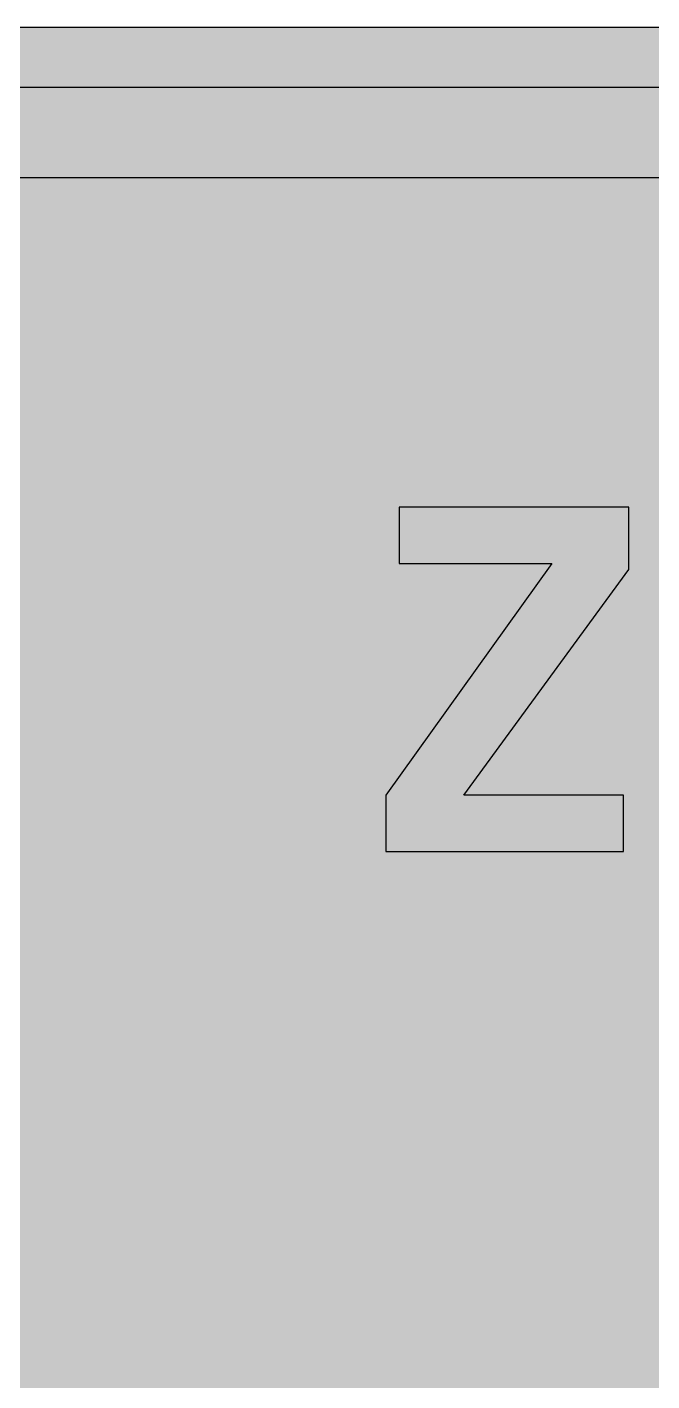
# Model space of a CAD drawing. Header units: millimetres. Extents: x 0 to 212, y 0 to 159.
# Drawn here: x 45.2 to 81.8, y 79.4 to 158.8 of the extents above; entities that cross this region are included whole.
import ezdxf

# ---------------------------------------------------------------- set-up
doc = ezdxf.new("R2010")
doc.units = ezdxf.units.MM

msp = doc.modelspace()

# ---------------------------------------------------------------- hatches: boundary and pattern name
for color, points in [(254, [(14.1633, 0.0536), (13.9878, 0.0533), (13.8125, 0.0559), (13.6373, 0.061), (13.462, 0.0686), (13.2893, 0.0787), (13.114, 0.0914), (12.9413, 0.1041), (12.7686, 0.1219), (12.5959, 0.1397), (12.4231, 0.16), (12.2504, 0.1829), (12.0777, 0.2057), (11.9075, 0.2337), (11.7373, 0.2616), (11.5672, 0.2921), (11.397, 0.3251), (11.2268, 0.3607), (11.0592, 0.3988), (10.8915, 0.4369), (10.7239, 0.4775), (10.5562, 0.5207), (10.3886, 0.5664), (10.2235, 0.6121), (10.0584, 0.6629), (9.8933, 0.7137), (9.7307, 0.7671), (9.5682, 0.8204), (9.4056, 0.8788), (9.2431, 0.9373), (9.083, 0.9982), (8.923, 1.0617), (8.763, 1.1252), (8.6055, 1.1938), (8.4455, 1.2624), (8.2906, 1.331), (8.1331, 1.4046), (7.9781, 1.4783), (7.8232, 1.5545), (7.6708, 1.6332), (7.5184, 1.7145), (7.366, 1.7958), (7.2161, 1.8796), (7.0663, 1.966), (6.919, 2.0523), (6.7716, 2.1438), (6.6243, 2.2352), (6.4795, 2.3266), (6.3348, 2.4232), (6.19, 2.5197), (6.0477, 2.6187), (5.908, 2.7178), (5.7683, 2.8194), (5.6286, 2.9235), (5.4915, 3.0302), (5.3543, 3.1369), (5.2197, 3.2461), (5.0851, 3.3579), (4.953, 3.4722), (4.8209, 3.5865), (4.6914, 3.7033), (4.5644, 3.8202), (4.4348, 3.9395), (4.3104, 4.0615), (4.1859, 4.1859), (4.0615, 4.3104), (3.9395, 4.4348), (3.8202, 4.5618), (3.7033, 4.6914), (3.5865, 4.8209), (3.4722, 4.953), (3.3579, 5.0851), (3.2487, 5.2197), (3.1369, 5.3543), (3.0302, 5.4915), (2.9235, 5.6286), (2.8194, 5.7683), (2.7178, 5.908), (2.6187, 6.0477), (2.5197, 6.19), (2.4232, 6.3348), (2.3266, 6.477), (2.2352, 6.6243), (2.1438, 6.7691), (2.0523, 6.919), (1.966, 7.0663), (1.8796, 7.2161), (1.7958, 7.366), (1.7145, 7.5184), (1.6332, 7.6708), (1.5545, 7.8232), (1.4783, 7.9781), (1.4046, 8.1331), (1.331, 8.2906), (1.2598, 8.4455), (1.1913, 8.603), (1.1252, 8.763), (1.0592, 8.923), (0.9982, 9.083), (0.9373, 9.2431), (0.8763, 9.4056), (0.8204, 9.5682), (0.7645, 9.7307), (0.7112, 9.8933), (0.6604, 10.0584), (0.6121, 10.2235), (0.5639, 10.3911), (0.5207, 10.5562), (0.4775, 10.7239), (0.4343, 10.8915), (0.3962, 11.0592), (0.3607, 11.2268), (0.3251, 11.397), (0.2921, 11.5672), (0.2616, 11.7373), (0.2311, 11.9075), (0.2057, 12.0802), (0.1803, 12.2504), (0.1575, 12.4231), (0.1372, 12.5959), (0.1194, 12.7686), (0.1041, 12.9413), (0.0889, 13.1166), (0.0787, 13.2893), (0.0686, 13.4645), (0.061, 13.6373), (0.0559, 13.8125), (0.0508, 13.9878), (0.0508, 14.163), (0.0522, 144.6925), (0.0508, 144.8664), (0.0559, 145.0416), (0.061, 145.2169), (0.0686, 145.3896), (0.0787, 145.5649), (0.0889, 145.7376), (0.1041, 145.9128), (0.1194, 146.0856), (0.1372, 146.2583), (0.1575, 146.431), (0.1803, 146.6037), (0.2057, 146.7739), (0.2311, 146.9466), (0.2616, 147.1168), (0.2921, 147.287), (0.3251, 147.4572), (0.3607, 147.6248), (0.3962, 147.795), (0.4343, 147.9626), (0.4775, 148.1303), (0.5207, 148.2979), (0.5639, 148.463), (0.6121, 148.6281), (0.6604, 148.7932), (0.7112, 148.9583), (0.7645, 149.1234), (0.8204, 149.286), (0.8763, 149.4485), (0.9373, 149.6111), (0.9982, 149.7711), (1.0592, 149.9311), (1.1252, 150.0911), (1.1913, 150.2486), (1.2598, 150.4061), (1.331, 150.5636), (1.4046, 150.7185), (1.4783, 150.876), (1.5545, 151.0284), (1.6332, 151.1833), (1.7145, 151.3357), (1.7958, 151.4856), (1.8796, 151.638), (1.966, 151.7879), (2.0523, 151.9352), (2.1438, 152.0825), (2.2352, 152.2298), (2.3266, 152.3746), (2.4232, 152.5194), (2.5197, 152.6616), (2.6187, 152.8039), (2.7178, 152.9461), (2.8194, 153.0858), (2.9235, 153.2255), (3.0302, 153.3627), (3.1369, 153.4973), (3.2487, 153.6344), (3.3579, 153.7665), (3.4722, 153.8986), (3.5865, 154.0307), (3.7033, 154.1602), (3.8202, 154.2898), (3.9395, 154.4168), (4.0615, 154.5438), (4.1859, 154.6682), (4.3104, 154.7901), (4.4348, 154.9121), (4.5644, 155.034), (4.6914, 155.1508), (4.8209, 155.2677), (4.953, 155.382), (5.0851, 155.4937), (5.2197, 155.6055), (5.3543, 155.7147), (5.4915, 155.8239), (5.6286, 155.9281), (5.7683, 156.0322), (5.908, 156.1338), (6.0477, 156.2354), (6.19, 156.3345), (6.3348, 156.431), (6.4795, 156.525), (6.6243, 156.6189), (6.7716, 156.7104), (6.919, 156.7993), (7.0663, 156.8882), (7.2161, 156.9745), (7.366, 157.0584), (7.5184, 157.1396), (7.6708, 157.2209), (7.8232, 157.2971), (7.9781, 157.3733), (8.1331, 157.4495), (8.2906, 157.5206), (8.4455, 157.5918), (8.6055, 157.6603), (8.763, 157.7289), (8.923, 157.7924), (9.083, 157.8559), (9.2431, 157.9169), (9.4056, 157.9753), (9.5682, 158.0337), (9.7307, 158.0871), (9.8933, 158.1404), (10.0584, 158.1912), (10.2235, 158.242), (10.3886, 158.2877), (10.5562, 158.3334), (10.7239, 158.3766), (10.8915, 158.4173), (11.0592, 158.4579), (11.2268, 158.4935), (11.397, 158.529), (11.5672, 158.562), (11.7373, 158.5925), (11.9075, 158.6205), (12.0777, 158.6484), (12.2504, 158.6713), (12.4231, 158.6941), (12.5959, 158.7144), (12.7686, 158.7322), (12.9413, 158.75), (13.114, 158.7627), (13.2893, 158.7754), (13.462, 158.7856), (13.6373, 158.7932), (13.8125, 158.7983), (13.9878, 158.8008), (14.163, 158.8033), (197.6078, 158.8036), (197.7822, 158.8008), (197.9574, 158.7983), (198.1327, 158.7932), (198.3054, 158.7856), (198.4807, 158.7754), (198.6534, 158.7627), (198.8287, 158.75), (199.0014, 158.7322), (199.1741, 158.7144), (199.3468, 158.6941), (199.5195, 158.6713), (199.6897, 158.6484), (199.8624, 158.6205), (200.0326, 158.5925), (200.2028, 158.562), (200.373, 158.529), (200.5432, 158.4935), (200.7108, 158.4579), (200.8784, 158.4173), (201.0461, 158.3766), (201.2137, 158.3334), (201.3788, 158.2877), (201.5465, 158.242), (201.7116, 158.1912), (201.8767, 158.1404), (202.0392, 158.0871), (202.2018, 158.0337), (202.3643, 157.9753), (202.5269, 157.9169), (202.6869, 157.8559), (202.8469, 157.7924), (203.007, 157.7289), (203.167, 157.6603), (203.3245, 157.5918), (203.4794, 157.5206), (203.6369, 157.4495), (203.7918, 157.3733), (203.9468, 157.2971), (204.0992, 157.2209), (204.2516, 157.1396), (204.404, 157.0584), (204.5538, 156.9745), (204.7037, 156.8882), (204.8535, 156.7993), (205.0009, 156.7104), (205.1456, 156.6189), (205.293, 156.525), (205.4352, 156.431), (205.58, 156.3345), (205.7222, 156.2354), (205.8619, 156.1338), (206.0016, 156.0322), (206.1413, 155.9281), (206.2785, 155.8239), (206.4156, 155.7147), (206.5503, 155.6055), (206.6849, 155.4937), (206.817, 155.382), (206.949, 155.2677), (207.0786, 155.1508), (207.2081, 155.034), (207.3351, 154.9121), (207.4596, 154.7901), (207.584, 154.6682), (207.7085, 154.5438), (207.8304, 154.4168), (207.9498, 154.2898), (208.0666, 154.1602), (208.1835, 154.0307), (208.2978, 153.8986), (208.4121, 153.7665), (208.5238, 153.6344), (208.6331, 153.4973), (208.7397, 153.3627), (208.8464, 153.2255), (208.9506, 153.0858), (209.0522, 152.9461), (209.1512, 152.8039), (209.2503, 152.6616), (209.3468, 152.5194), (209.4433, 152.3746), (209.5348, 152.2298), (209.6262, 152.0825), (209.7176, 151.9352), (209.804, 151.7879), (209.8904, 151.638), (209.9742, 151.4856), (210.0555, 151.3357), (210.1367, 151.1833), (210.2155, 151.0284), (210.2917, 150.876), (210.3653, 150.7185), (210.439, 150.5636), (210.5076, 150.4061), (210.5762, 150.2486), (210.6447, 150.0911), (210.7082, 149.9311), (210.7717, 149.7711), (210.8327, 149.6111), (210.8911, 149.4485), (210.9495, 149.286), (211.0029, 149.1234), (211.0562, 148.9583), (211.107, 148.7932), (211.1578, 148.6281), (211.2035, 148.463), (211.2493, 148.2979), (211.2924, 148.1303), (211.3331, 147.9626), (211.3712, 147.795), (211.4093, 147.6248), (211.4448, 147.4572), (211.4779, 147.287), (211.5083, 147.1168), (211.5363, 146.9466), (211.5642, 146.7739), (211.5871, 146.6037), (211.6099, 146.431), (211.6303, 146.2583), (211.648, 146.0856), (211.6658, 145.9128), (211.6785, 145.7376), (211.6912, 145.5649), (211.7014, 145.3896), (211.709, 145.2169), (211.7141, 145.0416), (211.7166, 144.8664), (211.7166, 144.6911), (211.7189, 14.1647), (211.7166, 13.9878), (211.7141, 13.8125), (211.709, 13.6373), (211.7014, 13.4645), (211.6912, 13.2893), (211.6785, 13.1166), (211.6658, 12.9413), (211.648, 12.7686), (211.6303, 12.5959), (211.6099, 12.4231), (211.5871, 12.2504), (211.5642, 12.0802), (211.5363, 11.9075), (211.5083, 11.7373), (211.4779, 11.5672), (211.4448, 11.397), (211.4093, 11.2268), (211.3712, 11.0592), (211.3331, 10.8915), (211.2924, 10.7239), (211.2493, 10.5562), (211.2035, 10.3911), (211.1578, 10.2235), (211.107, 10.0584), (211.0562, 9.8933), (211.0029, 9.7307), (210.9495, 9.5682), (210.8911, 9.4056), (210.8327, 9.2431), (210.7717, 9.083), (210.7082, 8.923), (210.6447, 8.763), (210.5762, 8.603), (210.5076, 8.4455), (210.439, 8.2906), (210.3653, 8.1331), (210.2917, 7.9781), (210.2155, 7.8232), (210.1367, 7.6708), (210.0555, 7.5184), (209.9742, 7.366), (209.8904, 7.2161), (209.804, 7.0663), (209.7176, 6.919), (209.6262, 6.7691), (209.5348, 6.6243), (209.4433, 6.477), (209.3468, 6.3348), (209.2503, 6.19), (209.1512, 6.0477), (209.0522, 5.908), (208.9506, 5.7683), (208.8464, 5.6286), (208.7397, 5.4915), (208.6331, 5.3543), (208.5238, 5.2197), (208.4121, 5.0851), (208.2978, 4.953), (208.1835, 4.8209), (208.0666, 4.6914), (207.9498, 4.5618), (207.8304, 4.4348), (207.7085, 4.3104), (207.584, 4.1859), (207.4596, 4.0615), (207.3351, 3.9395), (207.2081, 3.8202), (207.0786, 3.7033), (206.949, 3.5865), (206.817, 3.4722), (206.6849, 3.3579), (206.5503, 3.2461), (206.4156, 3.1369), (206.2785, 3.0302), (206.1413, 2.9235), (206.0016, 2.8194), (205.8619, 2.7178), (205.7222, 2.6187), (205.58, 2.5197), (205.4352, 2.4232), (205.293, 2.3266), (205.1456, 2.2352), (205.0009, 2.1438), (204.8535, 2.0523), (204.7037, 1.966), (204.5538, 1.8796), (204.404, 1.7958), (204.2516, 1.7145), (204.0992, 1.6332), (203.9468, 1.5545), (203.7918, 1.4783), (203.6369, 1.4046), (203.4794, 1.331), (203.3245, 1.2624), (203.167, 1.1938), (203.007, 1.1252), (202.8469, 1.0617), (202.6869, 0.9982), (202.5269, 0.9373), (202.3643, 0.8788), (202.2018, 0.8204), (202.0392, 0.7671), (201.8767, 0.7137), (201.7116, 0.6629), (201.5465, 0.6121), (201.3788, 0.5664), (201.2137, 0.5207), (201.0461, 0.4775), (200.8784, 0.4369), (200.7108, 0.3988), (200.5432, 0.3607), (200.373, 0.3251), (200.2028, 0.2921), (200.0326, 0.2616), (199.8624, 0.2337), (199.6897, 0.2057), (199.5195, 0.1829), (199.3468, 0.16), (199.1741, 0.1397), (199.0014, 0.1219), (198.8287, 0.1041), (198.6534, 0.0914), (198.4807, 0.0787), (198.3054, 0.0686), (198.1327, 0.061), (197.9574, 0.0559), (197.7822, 0.0533), (197.6069, 0.0533)]), (59, [(14.1633, 3.5814), (13.8887, 3.5839), (13.6169, 3.5941), (13.3477, 3.6119), (13.081, 3.6347), (12.8143, 3.6652), (12.5501, 3.7008), (12.2885, 3.7465), (12.0294, 3.7948), (11.7729, 3.8506), (11.5164, 3.9141), (11.2649, 3.9827), (11.016, 4.0564), (10.7671, 4.1351), (10.5232, 4.2215), (10.2819, 4.3129), (10.0432, 4.412), (9.8069, 4.5161), (9.5733, 4.6228), (9.3447, 4.7371), (9.1186, 4.8565), (8.8951, 4.9809), (8.6741, 5.113), (8.4582, 5.2476), (8.2448, 5.3873), (8.0366, 5.5321), (7.8308, 5.682), (7.6276, 5.8369), (7.4295, 5.9969), (7.2365, 6.1595), (7.046, 6.3297), (6.8605, 6.5024), (6.6777, 6.6802), (6.5024, 6.8605), (6.3271, 7.046), (6.1595, 7.2365), (5.9969, 7.432), (5.8369, 7.6302), (5.682, 7.8308), (5.5321, 8.0366), (5.3873, 8.2448), (5.2451, 8.4582), (5.1105, 8.6741), (4.9809, 8.8951), (4.8565, 9.1186), (4.7371, 9.3447), (4.6228, 9.5758), (4.5136, 9.8069), (4.4094, 10.0432), (4.3129, 10.2819), (4.2215, 10.5232), (4.1351, 10.7696), (4.0538, 11.016), (3.9802, 11.2649), (3.9116, 11.5189), (3.8506, 11.7729), (3.7948, 12.0294), (3.744, 12.2911), (3.7008, 12.5527), (3.6627, 12.8143), (3.6322, 13.081), (3.6093, 13.3502), (3.5916, 13.6195), (3.5814, 13.8913), (3.5789, 14.163), (3.58, 144.6925), (3.5814, 144.9654), (3.5916, 145.2347), (3.6093, 145.5064), (3.6322, 145.7731), (3.6627, 146.0398), (3.7008, 146.304), (3.744, 146.5656), (3.7948, 146.8247), (3.8506, 147.0812), (3.9116, 147.3352), (3.9802, 147.5892), (4.0538, 147.8382), (4.1351, 148.0845), (4.2215, 148.3309), (4.3129, 148.5722), (4.4094, 148.811), (4.5136, 149.0472), (4.6228, 149.2783), (4.7371, 149.5095), (4.8565, 149.7355), (4.9809, 149.9591), (5.1105, 150.1775), (5.2451, 150.3959), (5.3873, 150.6093), (5.5321, 150.8176), (5.682, 151.0233), (5.8369, 151.224), (5.9969, 151.4221), (6.1595, 151.6177), (6.3271, 151.8056), (6.5024, 151.9936), (6.6777, 152.1739), (6.8605, 152.3517), (7.046, 152.5245), (7.2365, 152.6946), (7.4295, 152.8572), (7.6276, 153.0172), (7.8308, 153.1722), (8.0366, 153.322), (8.2448, 153.4668), (8.4582, 153.6065), (8.6741, 153.7411), (8.8951, 153.8732), (9.1186, 153.9977), (9.3447, 154.117), (9.5733, 154.2313), (9.8069, 154.3406), (10.0432, 154.4422), (10.2819, 154.5412), (10.5232, 154.6327), (10.7671, 154.719), (11.016, 154.7978), (11.2649, 154.874), (11.5164, 154.9425), (11.7729, 155.0035), (12.0294, 155.0594), (12.2885, 155.1102), (12.5501, 155.1534), (12.8143, 155.1889), (13.081, 155.2194), (13.3477, 155.2448), (13.6169, 155.26), (13.8887, 155.2702), (14.163, 155.2753), (197.6078, 155.2758), (197.8787, 155.2702), (198.1505, 155.26), (198.4197, 155.2448), (198.689, 155.2194), (198.9557, 155.1889), (199.2173, 155.1534), (199.4789, 155.1102), (199.7405, 155.0594), (199.9971, 155.0035), (200.2511, 154.9425), (200.5051, 154.874), (200.754, 154.7978), (201.0004, 154.719), (201.2467, 154.6327), (201.488, 154.5412), (201.7268, 154.4422), (201.963, 154.3406), (202.1942, 154.2313), (202.4253, 154.117), (202.6514, 153.9977), (202.8749, 153.8732), (203.0959, 153.7411), (203.3118, 153.6065), (203.5251, 153.4668), (203.7334, 153.322), (203.9391, 153.1722), (204.1398, 153.0172), (204.3379, 152.8572), (204.5335, 152.6946), (204.724, 152.5245), (204.9094, 152.3517), (205.0898, 152.1739), (205.2676, 151.9936), (205.4403, 151.8056), (205.6105, 151.6177), (205.773, 151.4221), (205.933, 151.224), (206.088, 151.0233), (206.2378, 150.8176), (206.3826, 150.6093), (206.5223, 150.3959), (206.6569, 150.1775), (206.789, 149.9591), (206.9135, 149.7355), (207.0329, 149.5095), (207.1472, 149.2783), (207.2538, 149.0472), (207.358, 148.811), (207.457, 148.5722), (207.5485, 148.3309), (207.6348, 148.0845), (207.7136, 147.8382), (207.7872, 147.5892), (207.8558, 147.3352), (207.9193, 147.0812), (207.9752, 146.8247), (208.0235, 146.5656), (208.0692, 146.304), (208.1047, 146.0398), (208.1352, 145.7731), (208.1581, 145.5064), (208.1759, 145.2347), (208.186, 144.9654), (208.1911, 144.6911), (208.1911, 14.1647), (208.186, 13.8913), (208.1759, 13.6195), (208.1581, 13.3502), (208.1352, 13.081), (208.1047, 12.8143), (208.0692, 12.5527), (208.0235, 12.2911), (207.9752, 12.0294), (207.9193, 11.7729), (207.8558, 11.5189), (207.7872, 11.2649), (207.7136, 11.016), (207.6348, 10.7696), (207.5485, 10.5232), (207.457, 10.2819), (207.358, 10.0432), (207.2538, 9.8069), (207.1472, 9.5758), (207.0329, 9.3447), (206.9135, 9.1186), (206.789, 8.8951), (206.6569, 8.6741), (206.5223, 8.4582), (206.3826, 8.2448), (206.2378, 8.0366), (206.088, 7.8308), (205.933, 7.6302), (205.773, 7.432), (205.6105, 7.2365), (205.4403, 7.046), (205.2676, 6.8605), (205.0898, 6.6802), (204.9094, 6.5024), (204.724, 6.3297), (204.5335, 6.1595), (204.3379, 5.9969), (204.1398, 5.8369), (203.9391, 5.682), (203.7334, 5.5321), (203.5251, 5.3873), (203.3118, 5.2476), (203.0959, 5.113), (202.8749, 4.9809), (202.6514, 4.8565), (202.4253, 4.7371), (202.1942, 4.6228), (201.963, 4.5161), (201.7268, 4.412), (201.488, 4.3129), (201.2467, 4.2215), (201.0004, 4.1351), (200.754, 4.0564), (200.5051, 3.9827), (200.2511, 3.9141), (199.9971, 3.8506), (199.7405, 3.7948), (199.4789, 3.7465), (199.2173, 3.7008), (198.9557, 3.6652), (198.689, 3.6347), (198.4197, 3.6119), (198.1505, 3.5941), (197.8787, 3.5839), (197.6069, 3.5789)]), (254, [(14.1633, 8.8731), (14.0259, 8.8748), (13.8887, 8.8798), (13.7541, 8.8875), (13.622, 8.9002), (13.4874, 8.9154), (13.3553, 8.9332), (13.2258, 8.9535), (13.0962, 8.9789), (12.9667, 9.0068), (12.8397, 9.0373), (12.7127, 9.0729), (12.5882, 9.1084), (12.4663, 9.1491), (12.3419, 9.1923), (12.2225, 9.238), (12.1031, 9.2888), (11.9837, 9.3396), (11.8694, 9.3929), (11.7526, 9.4513), (11.6408, 9.5098), (11.5291, 9.5733), (11.4198, 9.6368), (11.3106, 9.7053), (11.2039, 9.7765), (11.0998, 9.8476), (10.9957, 9.9238), (10.8966, 10), (10.7975, 10.0787), (10.6985, 10.1625), (10.6045, 10.2464), (10.5105, 10.3327), (10.4216, 10.4216), (10.3327, 10.5131), (10.2464, 10.6045), (10.16, 10.701), (10.0787, 10.7975), (10, 10.8966), (9.9212, 10.9982), (9.8476, 11.0998), (9.7739, 11.2039), (9.7053, 11.3106), (9.6368, 11.4198), (9.5707, 11.5291), (9.5098, 11.6408), (9.4488, 11.7551), (9.3929, 11.8694), (9.337, 11.9863), (9.2862, 12.1031), (9.238, 12.2225), (9.1923, 12.3444), (9.1491, 12.4663), (9.1084, 12.5908), (9.0703, 12.7152), (9.0373, 12.8397), (9.0068, 12.9692), (8.9789, 13.0962), (8.9535, 13.2258), (8.9306, 13.3579), (8.9129, 13.4899), (8.8976, 13.622), (8.8849, 13.7566), (8.8773, 13.8913), (8.8722, 14.0259), (8.8697, 14.163), (8.8717, 144.6925), (8.8722, 144.8283), (8.8773, 144.9629), (8.8849, 145.0975), (8.8976, 145.2321), (8.9129, 145.3642), (8.9306, 145.4963), (8.9535, 145.6284), (8.9789, 145.7579), (9.0068, 145.8849), (9.0373, 146.0144), (9.0703, 146.1389), (9.1084, 146.2634), (9.1491, 146.3878), (9.1923, 146.5097), (9.238, 146.6317), (9.2862, 146.751), (9.337, 146.8679), (9.3929, 146.9847), (9.4488, 147.099), (9.5098, 147.2133), (9.5707, 147.3251), (9.6368, 147.4343), (9.7053, 147.5435), (9.7739, 147.6502), (9.8476, 147.7543), (9.9212, 147.8559), (10, 147.9575), (10.0787, 148.0566), (10.16, 148.1531), (10.2464, 148.2496), (10.3327, 148.3411), (10.4216, 148.4325), (10.5105, 148.5214), (10.6045, 148.6078), (10.6985, 148.6916), (10.7975, 148.7754), (10.8966, 148.8542), (10.9957, 148.9304), (11.0998, 149.0066), (11.2039, 149.0777), (11.3106, 149.1488), (11.4198, 149.2174), (11.5291, 149.2809), (11.6408, 149.3444), (11.7526, 149.4028), (11.8694, 149.4612), (11.9837, 149.5146), (12.1031, 149.5679), (12.2225, 149.6162), (12.3419, 149.6619), (12.4663, 149.7051), (12.5882, 149.7457), (12.7127, 149.7813), (12.8397, 149.8168), (12.9667, 149.8473), (13.0962, 149.8752), (13.2258, 149.9006), (13.3553, 149.921), (13.4874, 149.9413), (13.622, 149.9565), (13.7541, 149.9667), (13.8887, 149.9768), (14.0259, 149.9819), (14.163, 149.9819), (197.6078, 149.9842), (197.7441, 149.9819), (197.8787, 149.9768), (198.0133, 149.9667), (198.1479, 149.9565), (198.28, 149.9413), (198.4121, 149.921), (198.5442, 149.9006), (198.6737, 149.8752), (198.8007, 149.8473), (198.9303, 149.8168), (199.0547, 149.7813), (199.1792, 149.7457), (199.3036, 149.7051), (199.4256, 149.6619), (199.5475, 149.6162), (199.6669, 149.5679), (199.7837, 149.5146), (199.9005, 149.4612), (200.0148, 149.4028), (200.1291, 149.3444), (200.2409, 149.2809), (200.3501, 149.2174), (200.4593, 149.1488), (200.566, 149.0777), (200.6702, 149.0066), (200.7718, 148.9304), (200.8734, 148.8542), (200.9724, 148.7754), (201.0689, 148.6916), (201.1655, 148.6078), (201.2569, 148.5214), (201.3483, 148.4325), (201.4372, 148.3411), (201.5236, 148.2496), (201.6074, 148.1531), (201.6912, 148.0566), (201.77, 147.9575), (201.8462, 147.8559), (201.9224, 147.7543), (201.9935, 147.6502), (202.0646, 147.5435), (202.1332, 147.4343), (202.1967, 147.3251), (202.2602, 147.2133), (202.3186, 147.099), (202.377, 146.9847), (202.4304, 146.8679), (202.4812, 146.751), (202.532, 146.6317), (202.5777, 146.5097), (202.6209, 146.3878), (202.6615, 146.2634), (202.6971, 146.1389), (202.7326, 146.0144), (202.7631, 145.8849), (202.7911, 145.7579), (202.8165, 145.6284), (202.8368, 145.4963), (202.8546, 145.3642), (202.8698, 145.2321), (202.8825, 145.0975), (202.8901, 144.9629), (202.8952, 144.8283), (202.8977, 144.6911), (202.8994, 14.1647), (202.8952, 14.0259), (202.8901, 13.8913), (202.8825, 13.7566), (202.8698, 13.622), (202.8546, 13.4899), (202.8368, 13.3579), (202.8165, 13.2258), (202.7911, 13.0962), (202.7631, 12.9692), (202.7326, 12.8397), (202.6971, 12.7152), (202.6615, 12.5908), (202.6209, 12.4663), (202.5777, 12.3444), (202.532, 12.2225), (202.4812, 12.1031), (202.4304, 11.9863), (202.377, 11.8694), (202.3186, 11.7551), (202.2602, 11.6408), (202.1967, 11.5291), (202.1332, 11.4198), (202.0646, 11.3106), (201.9935, 11.2039), (201.9224, 11.0998), (201.8462, 10.9982), (201.77, 10.8966), (201.6912, 10.7975), (201.6074, 10.701), (201.5236, 10.6045), (201.4372, 10.5131), (201.3483, 10.4216), (201.2569, 10.3327), (201.1655, 10.2464), (201.0689, 10.1625), (200.9724, 10.0787), (200.8734, 10), (200.7718, 9.9238), (200.6702, 9.8476), (200.566, 9.7765), (200.4593, 9.7053), (200.3501, 9.6368), (200.2409, 9.5733), (200.1291, 9.5098), (200.0148, 9.4513), (199.9005, 9.3929), (199.7837, 9.3396), (199.6669, 9.2888), (199.5475, 9.238), (199.4256, 9.1923), (199.3036, 9.1491), (199.1792, 9.1084), (199.0547, 9.0729), (198.9303, 9.0373), (198.8007, 9.0068), (198.6737, 8.9789), (198.5442, 8.9535), (198.4121, 8.9332), (198.28, 8.9154), (198.1479, 8.9002), (198.0133, 8.8875), (197.8787, 8.8798), (197.7441, 8.8748), (197.6069, 8.8722)]), (59, [(80.4499, 127.0039), (80.4499, 130.6516), (66.9837, 130.6516), (66.9837, 127.3524), (75.9478, 127.3524), (66.2079, 113.7705), (66.2079, 110.4731), (80.1384, 110.4731), (80.1384, 113.7705), (70.787, 113.7705)])]:
    msp.add_hatch(color=color).paths.add_polyline_path(points)
h = msp.add_hatch(color=59)
edge = h.paths.add_edge_path()
edge.add_line((56.1178, 113.2664), (55.974, 113.2662))
edge.add_line((55.974, 113.2662), (55.8317, 113.2688))
edge.add_line((55.8317, 113.2688), (55.692, 113.2713))
edge.add_line((55.692, 113.2713), (55.5549, 113.2764))
edge.add_line((55.5549, 113.2764), (55.4177, 113.2815))
edge.add_line((55.4177, 113.2815), (55.2831, 113.2891))
edge.add_line((55.2831, 113.2891), (55.1485, 113.2992))
edge.add_line((55.1485, 113.2992), (55.0189, 113.3094))
edge.add_line((55.0189, 113.3094), (54.8869, 113.3221))
edge.add_line((54.8869, 113.3221), (54.7599, 113.3373))
edge.add_line((54.7599, 113.3373), (54.6329, 113.3551))
edge.add_line((54.6329, 113.3551), (54.5084, 113.3754))
edge.add_line((54.5084, 113.3754), (54.3839, 113.3958))
edge.add_line((54.3839, 113.3958), (54.2646, 113.4186))
edge.add_line((54.2646, 113.4186), (54.1452, 113.444))
edge.add_line((54.1452, 113.444), (54.0258, 113.4745))
edge.add_line((54.0258, 113.4745), (53.9115, 113.505))
edge.add_line((53.9115, 113.505), (53.7972, 113.538))
edge.add_line((53.7972, 113.538), (53.6829, 113.5736))
edge.add_line((53.6829, 113.5736), (53.5737, 113.6117))
edge.add_line((53.5737, 113.6117), (53.4645, 113.6548))
edge.add_line((53.4645, 113.6548), (53.3578, 113.698))
edge.add_line((53.3578, 113.698), (53.2536, 113.7463))
edge.add_line((53.2536, 113.7463), (53.152, 113.7971))
edge.add_line((53.152, 113.7971), (53.0504, 113.8504))
edge.add_line((53.0504, 113.8504), (52.9514, 113.9088))
edge.add_line((52.9514, 113.9088), (52.8549, 113.9673))
edge.add_line((52.8549, 113.9673), (52.7609, 114.0308))
edge.add_line((52.7609, 114.0308), (52.6669, 114.0993))
edge.add_line((52.6669, 114.0993), (52.5755, 114.1705))
edge.add_line((52.5755, 114.1705), (52.4891, 114.2441))
edge.add_line((52.4891, 114.2441), (52.4002, 114.3229))
edge.add_line((52.4002, 114.3229), (52.3164, 114.4041))
edge.add_line((52.3164, 114.4041), (52.2351, 114.4905))
edge.add_line((52.2351, 114.4905), (52.1538, 114.5794))
edge.add_line((52.1538, 114.5794), (52.0776, 114.6734))
edge.add_line((52.0776, 114.6734), (52.0014, 114.7724))
edge.add_line((52.0014, 114.7724), (51.9278, 114.874))
edge.add_line((51.9278, 114.874), (51.8566, 114.9807))
edge.add_line((51.8566, 114.9807), (51.7855, 115.0925))
edge.add_line((51.7855, 115.0925), (51.7195, 115.2068))
edge.add_line((51.7195, 115.2068), (51.6534, 115.3262))
edge.add_line((51.6534, 115.3262), (51.5925, 115.4506))
edge.add_line((51.5925, 115.4506), (51.5315, 115.5802))
edge.add_line((51.5315, 115.5802), (51.4731, 115.7148))
edge.add_line((51.4731, 115.7148), (51.4198, 115.8545))
edge.add_line((51.4198, 115.8545), (51.3664, 115.9967))
edge.add_line((51.3664, 115.9967), (51.3156, 116.1466))
edge.add_line((51.3156, 116.1466), (51.2674, 116.299))
edge.add_line((51.2674, 116.299), (51.2216, 116.459))
edge.add_line((51.2216, 116.459), (51.1759, 116.6241))
edge.add_line((51.1759, 116.6241), (51.1353, 116.7943))
edge.add_line((51.1353, 116.7943), (51.0972, 116.9695))
edge.add_line((51.0972, 116.9695), (51.0616, 117.1499))
edge.add_line((51.0616, 117.1499), (51.0286, 117.3353))
edge.add_line((51.0286, 117.3353), (50.9956, 117.5283))
edge.add_line((50.9956, 117.5283), (50.9676, 117.7265))
edge.add_line((50.9676, 117.7265), (50.9422, 117.9297))
edge.add_line((50.9422, 117.9297), (50.9194, 118.1405))
edge.add_line((50.9194, 118.1405), (50.8965, 118.3564))
edge.add_line((50.8965, 118.3564), (50.8787, 118.5774))
edge.add_line((50.8787, 118.5774), (50.8635, 118.806))
edge.add_line((50.8635, 118.806), (50.8508, 119.0396))
edge.add_line((50.8508, 119.0396), (50.8406, 119.2809))
edge.add_line((50.8406, 119.2809), (62.9087, 119.2812))
edge.add_line((62.9087, 119.2812), (62.9087, 121.4931))
edge.add_line((62.9087, 121.4931), (62.9056, 121.76))
edge.add_line((62.9056, 121.76), (62.9031, 122.0241))
edge.add_line((62.9031, 122.0241), (62.8955, 122.2858))
edge.add_line((62.8955, 122.2858), (62.8853, 122.5448))
edge.add_line((62.8853, 122.5448), (62.8726, 122.8014))
edge.add_line((62.8726, 122.8014), (62.8574, 123.0554))
edge.add_line((62.8574, 123.0554), (62.8396, 123.3043))
edge.add_line((62.8396, 123.3043), (62.8167, 123.5507))
edge.add_line((62.8167, 123.5507), (62.7939, 123.7945))
edge.add_line((62.7939, 123.7945), (62.7659, 124.0358))
edge.add_line((62.7659, 124.0358), (62.7329, 124.272))
edge.add_line((62.7329, 124.272), (62.6999, 124.5057))
edge.add_line((62.6999, 124.5057), (62.6618, 124.7369))
edge.add_line((62.6618, 124.7369), (62.6212, 124.9629))
edge.add_line((62.6212, 124.9629), (62.5754, 125.1864))
edge.add_line((62.5754, 125.1864), (62.5297, 125.4074))
edge.add_line((62.5297, 125.4074), (62.4764, 125.6233))
edge.add_line((62.4764, 125.6233), (62.423, 125.8367))
edge.add_line((62.423, 125.8367), (62.3646, 126.045))
edge.add_line((62.3646, 126.045), (62.3011, 126.2507))
edge.add_line((62.3011, 126.2507), (62.2351, 126.4539))
edge.add_line((62.2351, 126.4539), (62.164, 126.652))
edge.add_line((62.164, 126.652), (62.0903, 126.8451))
edge.add_line((62.0903, 126.8451), (62.0141, 127.0356))
edge.add_line((62.0141, 127.0356), (61.9328, 127.2235))
edge.add_line((61.9328, 127.2235), (61.8465, 127.4064))
edge.add_line((61.8465, 127.4064), (61.755, 127.5842))
edge.add_line((61.755, 127.5842), (61.661, 127.7595))
edge.add_line((61.661, 127.7595), (61.5645, 127.9296))
edge.add_line((61.5645, 127.9296), (61.4629, 128.0973))
edge.add_line((61.4629, 128.0973), (61.3562, 128.2598))
edge.add_line((61.3562, 128.2598), (61.2445, 128.4173))
edge.add_line((61.2445, 128.4173), (61.1276, 128.5723))
edge.add_line((61.1276, 128.5723), (61.0083, 128.7221))
edge.add_line((61.0083, 128.7221), (60.8838, 128.8694))
edge.add_line((60.8838, 128.8694), (60.7543, 129.0091))
edge.add_line((60.7543, 129.0091), (60.6222, 129.1463))
edge.add_line((60.6222, 129.1463), (60.4825, 129.2809))
edge.add_line((60.4825, 129.2809), (60.3402, 129.4079))
edge.add_line((60.3402, 129.4079), (60.1929, 129.5324))
edge.add_line((60.1929, 129.5324), (60.0405, 129.6518))
edge.add_line((60.0405, 129.6518), (59.883, 129.7661))
edge.add_line((59.883, 129.7661), (59.7205, 129.8753))
edge.add_line((59.7205, 129.8753), (59.5528, 129.9794))
edge.add_line((59.5528, 129.9794), (59.3801, 130.081))
edge.add_line((59.3801, 130.081), (59.2023, 130.1775))
edge.add_line((59.2023, 130.1775), (59.0194, 130.2664))
edge.add_line((59.0194, 130.2664), (58.8315, 130.3528))
edge.add_line((58.8315, 130.3528), (58.6384, 130.4341))
edge.add_line((58.6384, 130.4341), (58.4403, 130.5103))
edge.add_line((58.4403, 130.5103), (58.2346, 130.5814))
edge.add_line((58.2346, 130.5814), (58.0263, 130.6474))
edge.add_line((58.0263, 130.6474), (57.8104, 130.7109))
edge.add_line((57.8104, 130.7109), (57.592, 130.7668))
edge.add_line((57.592, 130.7668), (57.3659, 130.8176))
edge.add_line((57.3659, 130.8176), (57.1322, 130.8633))
edge.add_line((57.1322, 130.8633), (56.896, 130.904))
edge.add_line((56.896, 130.904), (56.6522, 130.9395))
edge.add_line((56.6522, 130.9395), (56.4032, 130.9675))
edge.add_line((56.4032, 130.9675), (56.1492, 130.9929))
edge.add_line((56.1492, 130.9929), (55.8876, 131.0132))
edge.add_line((55.8876, 131.0132), (55.6209, 131.0259))
edge.add_line((55.6209, 131.0259), (55.3491, 131.0335))
edge.add_line((55.3491, 131.0335), (55.0697, 131.0361))
edge.add_line((55.0697, 131.0361), (54.8157, 131.0335))
edge.add_line((54.8157, 131.0335), (54.5643, 131.0259))
edge.add_line((54.5643, 131.0259), (54.3179, 131.0132))
edge.add_line((54.3179, 131.0132), (54.0766, 130.9954))
edge.add_line((54.0766, 130.9954), (53.8378, 130.97))
edge.add_line((53.8378, 130.97), (53.6016, 130.9395))
edge.add_line((53.6016, 130.9395), (53.373, 130.9065))
edge.add_line((53.373, 130.9065), (53.147, 130.8659))
edge.add_line((53.147, 130.8659), (52.9234, 130.8202))
edge.add_line((52.9234, 130.8202), (52.705, 130.7668))
edge.add_line((52.705, 130.7668), (52.4916, 130.7109))
edge.add_line((52.4916, 130.7109), (52.2808, 130.65))
edge.add_line((52.2808, 130.65), (52.0751, 130.5839))
edge.add_line((52.0751, 130.5839), (51.8744, 130.5103))
edge.add_line((51.8744, 130.5103), (51.6763, 130.4315))
edge.add_line((51.6763, 130.4315), (51.4807, 130.3503))
edge.add_line((51.4807, 130.3503), (51.2902, 130.2614))
edge.add_line((51.2902, 130.2614), (51.1048, 130.1674))
edge.add_line((51.1048, 130.1674), (50.9245, 130.0683))
edge.add_line((50.9245, 130.0683), (50.7441, 129.9642))
edge.add_line((50.7441, 129.9642), (50.5714, 129.8524))
edge.add_line((50.5714, 129.8524), (50.4012, 129.7381))
edge.add_line((50.4012, 129.7381), (50.2361, 129.6187))
edge.add_line((50.2361, 129.6187), (50.0736, 129.4917))
edge.add_line((50.0736, 129.4917), (49.9161, 129.3622))
edge.add_line((49.9161, 129.3622), (49.7611, 129.225))
edge.add_line((49.7611, 129.225), (49.6113, 129.0828))
edge.add_line((49.6113, 129.0828), (49.4665, 128.938))
edge.add_line((49.4665, 128.938), (49.3243, 128.7856))
edge.add_line((49.3243, 128.7856), (49.1871, 128.6281))
edge.add_line((49.1871, 128.6281), (49.0525, 128.4656))
edge.add_line((49.0525, 128.4656), (48.9229, 128.2979))
edge.add_line((48.9229, 128.2979), (48.7985, 128.1227))
edge.add_line((48.7985, 128.1227), (48.6766, 127.9449))
edge.add_line((48.6766, 127.9449), (48.5572, 127.762))
edge.add_line((48.5572, 127.762), (48.4429, 127.574))
edge.add_line((48.4429, 127.574), (48.3337, 127.3785))
edge.add_line((48.3337, 127.3785), (48.2295, 127.1803))
edge.add_line((48.2295, 127.1803), (48.1279, 126.9746))
edge.add_line((48.1279, 126.9746), (48.0289, 126.7638))
edge.add_line((48.0289, 126.7638), (47.9349, 126.5504))
edge.add_line((47.9349, 126.5504), (47.846, 126.3294))
edge.add_line((47.846, 126.3294), (47.7596, 126.1034))
edge.add_line((47.7596, 126.1034), (47.6783, 125.8748))
edge.add_line((47.6783, 125.8748), (47.5996, 125.6386))
edge.add_line((47.5996, 125.6386), (47.5259, 125.3973))
edge.add_line((47.5259, 125.3973), (47.4574, 125.1509))
edge.add_line((47.4574, 125.1509), (47.3913, 124.8994))
edge.add_line((47.3913, 124.8994), (47.3304, 124.6429))
edge.add_line((47.3304, 124.6429), (47.2719, 124.3813))
edge.add_line((47.2719, 124.3813), (47.2186, 124.1146))
edge.add_line((47.2186, 124.1146), (47.1678, 123.8402))
edge.add_line((47.1678, 123.8402), (47.1221, 123.5634))
edge.add_line((47.1221, 123.5634), (47.0814, 123.2814))
edge.add_line((47.0814, 123.2814), (47.0433, 122.9944))
edge.add_line((47.0433, 122.9944), (47.0078, 122.6998))
edge.add_line((47.0078, 122.6998), (46.9798, 122.4026))
edge.add_line((46.9798, 122.4026), (46.9519, 122.1003))
edge.add_line((46.9519, 122.1003), (46.9316, 121.7905))
edge.add_line((46.9316, 121.7905), (46.9138, 121.478))
edge.add_line((46.9138, 121.478), (46.8986, 121.1605))
edge.add_line((46.8986, 121.1605), (46.8884, 120.8354))
edge.add_line((46.8884, 120.8354), (46.8833, 120.5078))
edge.add_line((46.8833, 120.5078), (46.8808, 120.1725))
edge.add_line((46.8808, 120.1725), (46.8833, 119.7966))
edge.add_line((46.8833, 119.7966), (46.8935, 119.4283))
edge.add_line((46.8935, 119.4283), (46.9087, 119.0676))
edge.add_line((46.9087, 119.0676), (46.9316, 118.7171))
edge.add_line((46.9316, 118.7171), (46.9595, 118.3742))
edge.add_line((46.9595, 118.3742), (46.9925, 118.0414))
edge.add_line((46.9925, 118.0414), (47.0306, 117.7163))
edge.add_line((47.0306, 117.7163), (47.0764, 117.3988))
edge.add_line((47.0764, 117.3988), (47.1272, 117.0915))
edge.add_line((47.1272, 117.0915), (47.183, 116.7917))
edge.add_line((47.183, 116.7917), (47.2465, 116.4996))
edge.add_line((47.2465, 116.4996), (47.3126, 116.2152))
edge.add_line((47.3126, 116.2152), (47.3837, 115.9408))
edge.add_line((47.3837, 115.9408), (47.4624, 115.6716))
edge.add_line((47.4624, 115.6716), (47.5437, 115.41))
edge.add_line((47.5437, 115.41), (47.6326, 115.1585))
edge.add_line((47.6326, 115.1585), (47.7241, 114.9121))
edge.add_line((47.7241, 114.9121), (47.8206, 114.6759))
edge.add_line((47.8206, 114.6759), (47.9222, 114.4448))
edge.add_line((47.9222, 114.4448), (48.0289, 114.2213))
edge.add_line((48.0289, 114.2213), (48.1406, 114.0054))
edge.add_line((48.1406, 114.0054), (48.2549, 113.7971))
edge.add_line((48.2549, 113.7971), (48.3743, 113.5939))
edge.add_line((48.3743, 113.5939), (48.4988, 113.3983))
edge.add_line((48.4988, 113.3983), (48.6258, 113.2103))
edge.add_line((48.6258, 113.2103), (48.7578, 113.03))
edge.add_line((48.7578, 113.03), (48.8925, 112.8522))
edge.add_line((48.8925, 112.8522), (49.0322, 112.6846))
edge.add_line((49.0322, 112.6846), (49.1744, 112.522))
edge.add_line((49.1744, 112.522), (49.3217, 112.3671))
edge.add_line((49.3217, 112.3671), (49.4716, 112.2147))
edge.add_line((49.4716, 112.2147), (49.6265, 112.0724))
edge.add_line((49.6265, 112.0724), (49.784, 111.9327))
edge.add_line((49.784, 111.9327), (49.944, 111.8006))
edge.add_line((49.944, 111.8006), (50.1091, 111.6762))
edge.add_line((50.1091, 111.6762), (50.2742, 111.5543))
edge.add_line((50.2742, 111.5543), (50.4444, 111.44))
edge.add_line((50.4444, 111.44), (50.6171, 111.3307))
edge.add_line((50.6171, 111.3307), (50.7924, 111.2266))
edge.add_line((50.7924, 111.2266), (50.9702, 111.1275))
edge.add_line((50.9702, 111.1275), (51.1505, 111.0336))
edge.add_line((51.1505, 111.0336), (51.3334, 110.9447))
edge.add_line((51.3334, 110.9447), (51.5188, 110.8608))
edge.add_line((51.5188, 110.8608), (51.7068, 110.7821))
edge.add_line((51.7068, 110.7821), (51.8973, 110.7084))
edge.add_line((51.8973, 110.7084), (52.0903, 110.6373))
edge.add_line((52.0903, 110.6373), (52.2834, 110.5738))
edge.add_line((52.2834, 110.5738), (52.4789, 110.5129))
edge.add_line((52.4789, 110.5129), (52.6771, 110.457))
edge.add_line((52.6771, 110.457), (52.8777, 110.4062))
edge.add_line((52.8777, 110.4062), (53.0784, 110.3579))
edge.add_line((53.0784, 110.3579), (53.2816, 110.3147))
edge.add_line((53.2816, 110.3147), (53.4873, 110.2766))
edge.add_line((53.4873, 110.2766), (53.6931, 110.2411))
edge.add_line((53.6931, 110.2411), (53.8988, 110.2106))
edge.add_line((53.8988, 110.2106), (54.1071, 110.1827))
edge.add_line((54.1071, 110.1827), (54.3179, 110.1573))
edge.add_line((54.3179, 110.1573), (54.5287, 110.1369))
edge.add_line((54.5287, 110.1369), (54.7395, 110.1217))
edge.add_line((54.7395, 110.1217), (54.9504, 110.1065))
edge.add_line((54.9504, 110.1065), (55.1637, 110.0963))
edge.add_line((55.1637, 110.0963), (55.3771, 110.0887))
edge.add_line((55.3771, 110.0887), (55.593, 110.0836))
edge.add_line((55.593, 110.0836), (55.8063, 110.0836))
edge.add_line((55.8063, 110.0836), (55.9308, 110.0836))
edge.add_line((55.9308, 110.0836), (56.0527, 110.0861))
edge.add_line((56.0527, 110.0861), (56.1746, 110.0887))
edge.add_line((56.1746, 110.0887), (56.2991, 110.0912))
edge.add_line((56.2991, 110.0912), (56.4185, 110.0963))
edge.add_line((56.4185, 110.0963), (56.5404, 110.1039))
edge.add_line((56.5404, 110.1039), (56.6623, 110.109))
edge.add_line((56.6623, 110.109), (56.7817, 110.1166))
edge.add_line((56.7817, 110.1166), (56.9011, 110.1268))
edge.add_line((56.9011, 110.1268), (57.0205, 110.1369))
edge.add_line((57.0205, 110.1369), (57.1398, 110.1471))
edge.add_line((57.1398, 110.1471), (57.2567, 110.1598))
edge.add_line((57.2567, 110.1598), (57.3761, 110.1725))
edge.add_line((57.3761, 110.1725), (57.4929, 110.1852))
edge.add_line((57.4929, 110.1852), (57.6072, 110.1979))
edge.add_line((57.6072, 110.1979), (57.724, 110.2131))
edge.add_line((57.724, 110.2131), (57.8383, 110.2309))
edge.add_line((57.8383, 110.2309), (57.9526, 110.2462))
edge.add_line((57.9526, 110.2462), (58.0669, 110.2639))
edge.add_line((58.0669, 110.2639), (58.1787, 110.2817))
edge.add_line((58.1787, 110.2817), (58.293, 110.2995))
edge.add_line((58.293, 110.2995), (58.4022, 110.3198))
edge.add_line((58.4022, 110.3198), (58.514, 110.3401))
edge.add_line((58.514, 110.3401), (58.6232, 110.3605))
edge.add_line((58.6232, 110.3605), (58.7324, 110.3833))
edge.add_line((58.7324, 110.3833), (58.8416, 110.4036))
edge.add_line((58.8416, 110.4036), (58.9483, 110.4265))
edge.add_line((58.9483, 110.4265), (59.055, 110.4494))
edge.add_line((59.055, 110.4494), (59.1617, 110.4748))
edge.add_line((59.1617, 110.4748), (59.2658, 110.4976))
edge.add_line((59.2658, 110.4976), (59.37, 110.523))
edge.add_line((59.37, 110.523), (59.4741, 110.5484))
edge.add_line((59.4741, 110.5484), (59.5757, 110.5738))
edge.add_line((59.5757, 110.5738), (59.6773, 110.5992))
edge.add_line((59.6773, 110.5992), (59.7789, 110.6272))
edge.add_line((59.7789, 110.6272), (59.878, 110.6551))
edge.add_line((59.878, 110.6551), (59.977, 110.6805))
edge.add_line((59.977, 110.6805), (60.0735, 110.7084))
edge.add_line((60.0735, 110.7084), (60.1701, 110.7364))
edge.add_line((60.1701, 110.7364), (60.2666, 110.7643))
edge.add_line((60.2666, 110.7643), (60.3606, 110.7948))
edge.add_line((60.3606, 110.7948), (60.4545, 110.8227))
edge.add_line((60.4545, 110.8227), (60.546, 110.8507))
edge.add_line((60.546, 110.8507), (60.6374, 110.8812))
edge.add_line((60.6374, 110.8812), (60.7263, 110.9091))
edge.add_line((60.7263, 110.9091), (60.8152, 110.9396))
edge.add_line((60.8152, 110.9396), (60.9041, 110.9701))
edge.add_line((60.9041, 110.9701), (60.9905, 111.0005))
edge.add_line((60.9905, 111.0005), (61.0768, 111.031))
edge.add_line((61.0768, 111.031), (61.1607, 111.059))
edge.add_line((61.1607, 111.059), (61.2445, 111.0894))
edge.add_line((61.2445, 111.0894), (61.3258, 111.1199))
edge.add_line((61.3258, 111.1199), (61.407, 111.1504))
edge.add_line((61.407, 111.1504), (61.4858, 111.1809))
edge.add_line((61.4858, 111.1809), (61.5645, 111.2114))
edge.add_line((61.5645, 111.2114), (61.6407, 111.2418))
edge.add_line((61.6407, 111.2418), (61.7169, 111.2723))
edge.add_line((61.7169, 111.2723), (61.7906, 111.3028))
edge.add_line((61.7906, 111.3028), (61.8642, 111.3333))
edge.add_line((61.8642, 111.3333), (61.9354, 111.3612))
edge.add_line((61.9354, 111.3612), (62.0065, 111.3917))
edge.add_line((62.0065, 111.3917), (62.0751, 111.4222))
edge.add_line((62.0751, 111.4222), (62.1436, 111.4501))
edge.add_line((62.1436, 111.4501), (62.2097, 111.4806))
edge.add_line((62.2097, 111.4806), (61.0087, 114.3536))
edge.add_line((61.0087, 114.3536), (60.9346, 114.3229))
edge.add_line((60.9346, 114.3229), (60.8609, 114.2949))
edge.add_line((60.8609, 114.2949), (60.7873, 114.267))
edge.add_line((60.7873, 114.267), (60.7162, 114.2365))
edge.add_line((60.7162, 114.2365), (60.6425, 114.2086))
edge.add_line((60.6425, 114.2086), (60.5688, 114.1832))
edge.add_line((60.5688, 114.1832), (60.4952, 114.1552))
edge.add_line((60.4952, 114.1552), (60.4215, 114.1273))
edge.add_line((60.4215, 114.1273), (60.3479, 114.0993))
edge.add_line((60.3479, 114.0993), (60.2742, 114.0739))
edge.add_line((60.2742, 114.0739), (60.2005, 114.046))
edge.add_line((60.2005, 114.046), (60.1243, 114.0206))
edge.add_line((60.1243, 114.0206), (60.0507, 113.9952))
edge.add_line((60.0507, 113.9952), (59.977, 113.9698))
edge.add_line((59.977, 113.9698), (59.9034, 113.9444))
edge.add_line((59.9034, 113.9444), (59.8272, 113.919))
edge.add_line((59.8272, 113.919), (59.7535, 113.8961))
edge.add_line((59.7535, 113.8961), (59.6798, 113.8707))
edge.add_line((59.6798, 113.8707), (59.6036, 113.8479))
edge.add_line((59.6036, 113.8479), (59.5274, 113.825))
edge.add_line((59.5274, 113.825), (59.4538, 113.8022))
edge.add_line((59.4538, 113.8022), (59.3776, 113.7793))
edge.add_line((59.3776, 113.7793), (59.3039, 113.7564))
edge.add_line((59.3039, 113.7564), (59.2277, 113.7361))
edge.add_line((59.2277, 113.7361), (59.1515, 113.7133))
edge.add_line((59.1515, 113.7133), (59.0753, 113.6929))
edge.add_line((59.0753, 113.6929), (59.0017, 113.6726))
edge.add_line((59.0017, 113.6726), (58.9255, 113.6523))
edge.add_line((58.9255, 113.6523), (58.8493, 113.632))
edge.add_line((58.8493, 113.632), (58.7731, 113.6117))
edge.add_line((58.7731, 113.6117), (58.6969, 113.5939))
edge.add_line((58.6969, 113.5939), (58.6207, 113.5761))
edge.add_line((58.6207, 113.5761), (58.5445, 113.5583))
edge.add_line((58.5445, 113.5583), (58.4657, 113.5405))
edge.add_line((58.4657, 113.5405), (58.3895, 113.5228))
edge.add_line((58.3895, 113.5228), (58.3133, 113.5075))
edge.add_line((58.3133, 113.5075), (58.2371, 113.4897))
edge.add_line((58.2371, 113.4897), (58.1584, 113.4745))
edge.add_line((58.1584, 113.4745), (58.0822, 113.4593))
edge.add_line((58.0822, 113.4593), (58.006, 113.444))
edge.add_line((58.006, 113.444), (57.9272, 113.4313))
edge.add_line((57.9272, 113.4313), (57.851, 113.4186))
edge.add_line((57.851, 113.4186), (57.7723, 113.4034))
edge.add_line((57.7723, 113.4034), (57.6936, 113.3932))
edge.add_line((57.6936, 113.3932), (57.6174, 113.3805))
edge.add_line((57.6174, 113.3805), (57.5386, 113.3678))
edge.add_line((57.5386, 113.3678), (57.4599, 113.3577))
edge.add_line((57.4599, 113.3577), (57.3837, 113.3475))
edge.add_line((57.3837, 113.3475), (57.3049, 113.3373))
edge.add_line((57.3049, 113.3373), (57.2262, 113.3297))
edge.add_line((57.2262, 113.3297), (57.1475, 113.3196))
edge.add_line((57.1475, 113.3196), (57.0687, 113.3119))
edge.add_line((57.0687, 113.3119), (56.99, 113.3043))
edge.add_line((56.99, 113.3043), (56.9112, 113.2992))
edge.add_line((56.9112, 113.2992), (56.8325, 113.2916))
edge.add_line((56.8325, 113.2916), (56.7538, 113.2865))
edge.add_line((56.7538, 113.2865), (56.675, 113.2815))
edge.add_line((56.675, 113.2815), (56.5937, 113.2764))
edge.add_line((56.5937, 113.2764), (56.515, 113.2738))
edge.add_line((56.515, 113.2738), (56.4363, 113.2713))
edge.add_line((56.4363, 113.2713), (56.355, 113.2688))
edge.add_line((56.355, 113.2688), (56.2762, 113.2662))
edge.add_line((56.2762, 113.2662), (56.1975, 113.2662))
edge.add_line((56.1975, 113.2662), (56.1162, 113.2662))
edge = h.paths.add_edge_path(flags=16)
edge.add_line((54.9935, 127.974), (55.1332, 127.9728))
edge.add_line((55.1332, 127.9728), (55.2704, 127.9677))
edge.add_line((55.2704, 127.9677), (55.405, 127.9627))
edge.add_line((55.405, 127.9627), (55.5396, 127.955))
edge.add_line((55.5396, 127.955), (55.6692, 127.9423))
edge.add_line((55.6692, 127.9423), (55.7962, 127.9296))
edge.add_line((55.7962, 127.9296), (55.9206, 127.9144))
edge.add_line((55.9206, 127.9144), (56.0426, 127.8966))
edge.add_line((56.0426, 127.8966), (56.1619, 127.8738))
edge.add_line((56.1619, 127.8738), (56.2788, 127.8509))
edge.add_line((56.2788, 127.8509), (56.3931, 127.8255))
edge.add_line((56.3931, 127.8255), (56.5074, 127.7976))
edge.add_line((56.5074, 127.7976), (56.6166, 127.7645))
edge.add_line((56.6166, 127.7645), (56.7233, 127.7315))
edge.add_line((56.7233, 127.7315), (56.8274, 127.6934))
edge.add_line((56.8274, 127.6934), (56.929, 127.6553))
edge.add_line((56.929, 127.6553), (57.0306, 127.6121))
edge.add_line((57.0306, 127.6121), (57.1271, 127.5664))
edge.add_line((57.1271, 127.5664), (57.2211, 127.5207))
edge.add_line((57.2211, 127.5207), (57.3151, 127.4674))
edge.add_line((57.3151, 127.4674), (57.404, 127.414))
edge.add_line((57.404, 127.414), (57.4929, 127.3581))
edge.add_line((57.4929, 127.3581), (57.5767, 127.2997))
edge.add_line((57.5767, 127.2997), (57.6605, 127.2362))
edge.add_line((57.6605, 127.2362), (57.7418, 127.1702))
edge.add_line((57.7418, 127.1702), (57.818, 127.1016))
edge.add_line((57.818, 127.1016), (57.8942, 127.0305))
edge.add_line((57.8942, 127.0305), (57.9679, 126.9543))
edge.add_line((57.9679, 126.9543), (58.0415, 126.8781))
edge.add_line((58.0415, 126.8781), (58.1101, 126.7968))
edge.add_line((58.1101, 126.7968), (58.1762, 126.7104))
edge.add_line((58.1762, 126.7104), (58.2422, 126.6241))
edge.add_line((58.2422, 126.6241), (58.3032, 126.5326))
edge.add_line((58.3032, 126.5326), (58.3641, 126.4387))
edge.add_line((58.3641, 126.4387), (58.4225, 126.3421))
edge.add_line((58.4225, 126.3421), (58.4784, 126.2405))
edge.add_line((58.4784, 126.2405), (58.5318, 126.1364))
edge.add_line((58.5318, 126.1364), (58.5851, 126.0297))
edge.add_line((58.5851, 126.0297), (58.6334, 125.918))
edge.add_line((58.6334, 125.918), (58.6816, 125.8037))
edge.add_line((58.6816, 125.8037), (58.7273, 125.6868))
edge.add_line((58.7273, 125.6868), (58.7705, 125.5649))
edge.add_line((58.7705, 125.5649), (58.8112, 125.4404))
edge.add_line((58.8112, 125.4404), (58.8493, 125.3134))
edge.add_line((58.8493, 125.3134), (58.8874, 125.1814))
edge.add_line((58.8874, 125.1814), (58.9229, 125.0442))
edge.add_line((58.9229, 125.0442), (58.9559, 124.907))
edge.add_line((58.9559, 124.907), (58.9864, 124.7648))
edge.add_line((58.9864, 124.7648), (59.0144, 124.6175))
edge.add_line((59.0144, 124.6175), (59.0423, 124.4676))
edge.add_line((59.0423, 124.4676), (59.0677, 124.3127))
edge.add_line((59.0677, 124.3127), (59.0906, 124.1552))
edge.add_line((59.0906, 124.1552), (59.1109, 123.9926))
edge.add_line((59.1109, 123.9926), (59.1312, 123.8275))
edge.add_line((59.1312, 123.8275), (59.149, 123.6599))
edge.add_line((59.149, 123.6599), (59.1642, 123.4872))
edge.add_line((59.1642, 123.4872), (59.1769, 123.3094))
edge.add_line((59.1769, 123.3094), (59.1896, 123.129))
edge.add_line((59.1896, 123.129), (59.1998, 122.9436))
edge.add_line((59.1998, 122.9436), (59.2074, 122.7531))
edge.add_line((59.2074, 122.7531), (59.2125, 122.5601))
edge.add_line((59.2125, 122.5601), (59.2176, 122.3645))
edge.add_line((59.2176, 122.3645), (59.2201, 122.1638))
edge.add_line((59.2201, 122.1638), (59.2201, 121.9581))
edge.add_line((59.2201, 121.9581), (50.8801, 121.9588))
edge.add_line((50.8801, 121.9588), (50.8914, 122.174))
edge.add_line((50.8914, 122.174), (50.9041, 122.3848))
edge.add_line((50.9041, 122.3848), (50.9194, 122.5906))
edge.add_line((50.9194, 122.5906), (50.9346, 122.7912))
edge.add_line((50.9346, 122.7912), (50.9549, 122.9893))
edge.add_line((50.9549, 122.9893), (50.9727, 123.1824))
edge.add_line((50.9727, 123.1824), (50.9956, 123.3703))
edge.add_line((50.9956, 123.3703), (51.0184, 123.5532))
edge.add_line((51.0184, 123.5532), (51.0438, 123.731))
edge.add_line((51.0438, 123.731), (51.0692, 123.9063))
edge.add_line((51.0692, 123.9063), (51.0997, 124.0765))
edge.add_line((51.0997, 124.0765), (51.1277, 124.2416))
edge.add_line((51.1277, 124.2416), (51.1607, 124.4041))
edge.add_line((51.1607, 124.4041), (51.1937, 124.5591))
edge.add_line((51.1937, 124.5591), (51.2293, 124.714))
edge.add_line((51.2293, 124.714), (51.2648, 124.8613))
edge.add_line((51.2648, 124.8613), (51.3029, 125.0061))
edge.add_line((51.3029, 125.0061), (51.3436, 125.1458))
edge.add_line((51.3436, 125.1458), (51.3842, 125.283))
edge.add_line((51.3842, 125.283), (51.4274, 125.415))
edge.add_line((51.4274, 125.415), (51.4731, 125.5446))
edge.add_line((51.4731, 125.5446), (51.5188, 125.669))
edge.add_line((51.5188, 125.669), (51.5671, 125.791))
edge.add_line((51.5671, 125.791), (51.6179, 125.9078))
edge.add_line((51.6179, 125.9078), (51.6687, 126.0196))
edge.add_line((51.6687, 126.0196), (51.722, 126.1288))
edge.add_line((51.722, 126.1288), (51.7779, 126.2355))
edge.add_line((51.7779, 126.2355), (51.8338, 126.3371))
edge.add_line((51.8338, 126.3371), (51.8922, 126.4361))
edge.add_line((51.8922, 126.4361), (51.9506, 126.5326))
edge.add_line((51.9506, 126.5326), (52.0141, 126.6241))
edge.add_line((52.0141, 126.6241), (52.0776, 126.7104))
edge.add_line((52.0776, 126.7104), (52.1411, 126.7968))
edge.add_line((52.1411, 126.7968), (52.2072, 126.8781))
edge.add_line((52.2072, 126.8781), (52.2757, 126.9543))
edge.add_line((52.2757, 126.9543), (52.3469, 127.0305))
edge.add_line((52.3469, 127.0305), (52.418, 127.1016))
edge.add_line((52.418, 127.1016), (52.4916, 127.1702))
edge.add_line((52.4916, 127.1702), (52.5653, 127.2362))
edge.add_line((52.5653, 127.2362), (52.644, 127.2972))
edge.add_line((52.644, 127.2972), (52.7228, 127.3556))
edge.add_line((52.7228, 127.3556), (52.8015, 127.4115))
edge.add_line((52.8015, 127.4115), (52.8828, 127.4648))
edge.add_line((52.8828, 127.4648), (52.9666, 127.5156))
edge.add_line((52.9666, 127.5156), (53.053, 127.5639))
edge.add_line((53.053, 127.5639), (53.1393, 127.6071))
edge.add_line((53.1393, 127.6071), (53.2282, 127.6477))
edge.add_line((53.2282, 127.6477), (53.3171, 127.6883))
edge.add_line((53.3171, 127.6883), (53.4086, 127.7239))
edge.add_line((53.4086, 127.7239), (53.5026, 127.7569))
edge.add_line((53.5026, 127.7569), (53.5991, 127.7874))
edge.add_line((53.5991, 127.7874), (53.6956, 127.8179))
edge.add_line((53.6956, 127.8179), (53.7947, 127.8433))
edge.add_line((53.7947, 127.8433), (53.8937, 127.8661))
edge.add_line((53.8937, 127.8661), (53.9979, 127.8865))
edge.add_line((53.9979, 127.8865), (54.0995, 127.9042))
edge.add_line((54.0995, 127.9042), (54.2061, 127.922))
edge.add_line((54.2061, 127.922), (54.3128, 127.9347))
edge.add_line((54.3128, 127.9347), (54.422, 127.9474))
edge.add_line((54.422, 127.9474), (54.5338, 127.9576))
edge.add_line((54.5338, 127.9576), (54.6456, 127.9627))
edge.add_line((54.6456, 127.9627), (54.7599, 127.9677))
edge.add_line((54.7599, 127.9677), (54.8742, 127.9728))
edge.add_line((54.8742, 127.9728), (54.991, 127.9728))

# ---------------------------------------------------------------- linework, layer by layer
at = {"color": 254}
for points in [[(14.163, 158.8033), (197.6078, 158.8036)], [(14.163, 149.9819), (197.6078, 149.9842)]]:
    msp.add_lwpolyline(points, dxfattribs=at)
at = {"color": 59}
for points in [[(14.163, 155.2753), (197.6078, 155.2758)], [(80.4499, 127.0039), (80.4499, 130.6516), (66.9837, 130.6516), (66.9837, 127.3524), (75.9478, 127.3524), (66.2079, 113.7705), (66.2079, 110.4731), (80.1384, 110.4731), (80.1384, 113.7705), (70.787, 113.7705), (80.4499, 127.0039)]]:
    msp.add_lwpolyline(points, dxfattribs=at)

doc.saveas('drawing.dxf')
